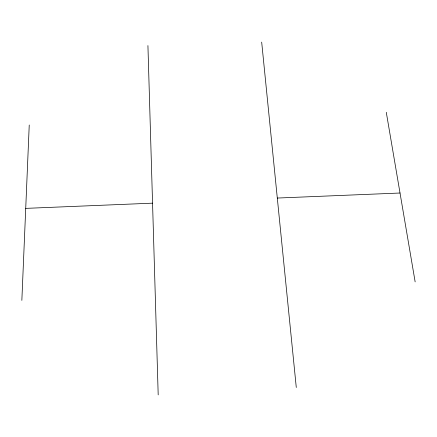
<?xml version="1.0" encoding="UTF-8"?>
<svg xmlns="http://www.w3.org/2000/svg" width="437" height="437" viewBox="0 0 437 437"><rect width="100%" height="100%" fill="white"/><g stroke="black" fill="none" stroke-linecap="round" stroke-linejoin="round"><path stroke-width="0.66" d="M21.85 300.372L29.241 125.009M25.728 208.373L152.557 203.167M277.304 198.054L400.019 193.017M386.281 112.304L415.15 281.887M261.681 42.11L296.286 387.482M147.925 45.595L158.194 394.89"/></g></svg>
